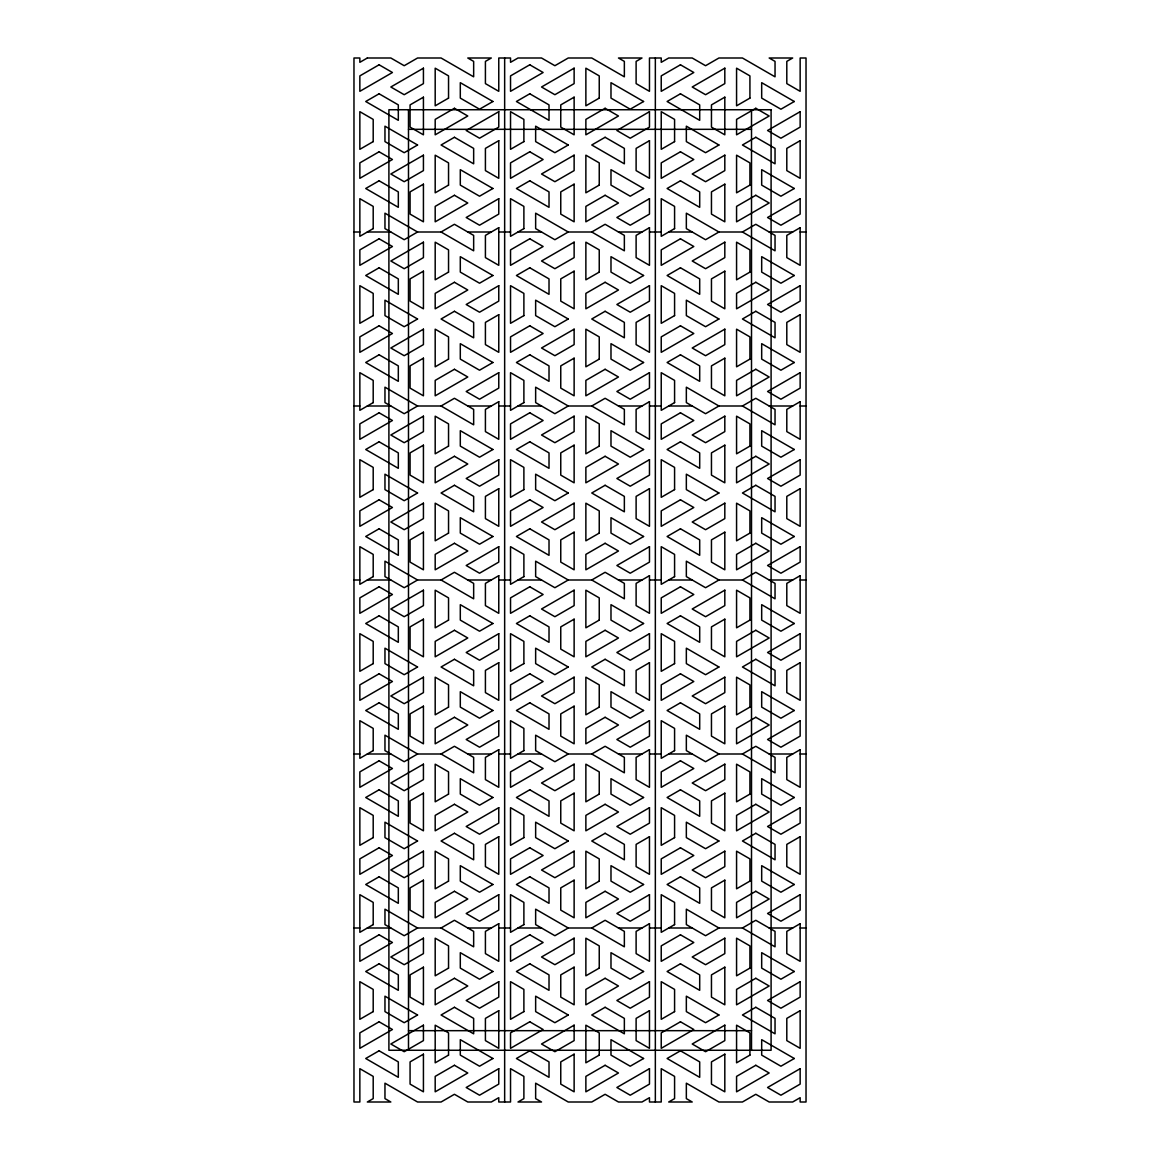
<?xml version="1.0" encoding="UTF-8"?>
<svg xmlns="http://www.w3.org/2000/svg" width="1160" height="1160" viewBox="0 0 1160 1160"><rect width="100%" height="100%" fill="white"/><g stroke="black" fill="none" stroke-linecap="round" stroke-linejoin="round"><path stroke-width="1.5" d="M417.557 232L404.202 239.714L384.961 228.607L384.961 213.179L417.557 232L441.075 232L454.43 224.286L473.657 235.393L473.657 250.821L441.075 232M568.24 232L554.886 239.714L535.644 228.607L535.644 213.179L568.24 232L591.76 232L605.114 224.286L624.355 235.393L624.355 250.821L591.76 232M417.557 406L404.202 413.714L384.961 402.607L384.961 387.179L417.557 406L441.075 406L454.43 398.286L473.657 409.393L473.657 424.821L441.075 406M718.924 232L705.57 239.714L686.343 228.607L686.343 213.179L718.924 232L742.443 232L755.798 224.286L775.039 235.393L775.039 250.821L742.443 232M568.24 406L554.886 413.714L535.644 402.607L535.644 387.179L568.24 406L591.76 406L605.114 398.286L624.355 409.393L624.355 424.821L591.76 406M417.557 580L404.202 587.714L384.961 576.607L384.961 561.179L417.557 580L441.075 580L454.43 572.286L473.657 583.393L473.657 598.821L441.075 580M718.924 406L705.57 413.714L686.343 402.607L686.343 387.179L718.924 406L742.443 406L755.798 398.286L775.039 409.393L775.039 424.821L742.443 406M568.24 580L554.886 587.714L535.644 576.607L535.644 561.179L568.24 580L591.76 580L605.114 572.286L624.355 583.393L624.355 598.821L591.76 580M417.557 754L404.202 761.714L384.961 750.607L384.961 735.179L417.557 754L441.075 754L454.43 746.286L473.657 757.393L473.657 772.821L441.075 754M718.924 580L705.57 587.714L686.343 576.607L686.343 561.179L718.924 580L742.443 580L755.798 572.286L775.039 583.393L775.039 598.821L742.443 580M568.24 754L554.886 761.714L535.644 750.607L535.644 735.179L568.24 754L591.76 754L605.114 746.286L624.355 757.393L624.355 772.821L591.76 754M417.557 928L404.202 935.714L384.961 924.607L384.961 909.179L417.557 928L441.075 928L454.43 920.286L473.657 931.393L473.657 946.821L441.075 928M718.924 754L705.57 761.714L686.343 750.607L686.343 735.179L718.924 754L742.443 754L755.798 746.286L775.039 757.393L775.039 772.821L742.443 754M568.24 928L554.886 935.714L535.644 924.607L535.644 909.179L568.24 928L591.76 928L605.114 920.286L624.355 931.393L624.355 946.821L591.76 928M718.924 928L705.57 935.714L686.343 924.607L686.343 909.179L718.924 928L742.443 928L755.798 920.286L775.039 931.393L775.039 946.821L742.443 928M408.494 129.326L751.506 129.326M353.974 232L359.846 232M367.329 232L390.833 232M467.784 232L491.303 232M498.771 232L510.53 232M518.012 232L541.532 232M618.468 232L641.987 232M649.47 232L661.229 232M668.697 232L692.215 232M769.167 232L792.671 232M800.154 232L806.026 232M353.974 406L359.846 406M367.329 406L390.833 406M467.784 406L491.303 406M498.771 406L510.53 406M518.012 406L541.532 406M618.468 406L641.987 406M649.47 406L661.229 406M668.697 406L692.215 406M769.167 406L792.671 406M800.154 406L806.026 406M353.974 580L359.846 580M367.329 580L390.833 580M467.784 580L491.303 580M498.771 580L510.53 580M518.012 580L541.532 580M618.468 580L641.987 580M649.47 580L661.229 580M668.697 580L692.215 580M769.167 580L792.671 580M800.154 580L806.026 580M353.974 754L359.846 754M367.329 754L390.833 754M467.784 754L491.303 754M498.771 754L510.53 754M518.012 754L541.532 754M618.468 754L641.987 754M649.47 754L661.229 754M668.697 754L692.215 754M769.167 754L792.671 754M800.154 754L806.026 754M353.974 928L359.846 928M367.329 928L390.833 928M467.784 928L491.303 928M498.771 928L510.53 928M518.012 928L541.532 928M618.468 928L641.987 928M649.47 928L661.229 928M668.697 928L692.215 928M769.167 928L792.671 928M800.154 928L806.026 928M408.494 1030.674L751.506 1030.674M751.506 109.736L751.506 1050.264M655.342 58L655.342 1102M504.658 58L504.658 1102M408.494 109.736L408.494 1050.264M367.329 58L359.846 62.321L359.846 58L353.974 58L353.974 1102L359.846 1102L359.846 1068.679L373.201 1076.393L373.201 1098.607L367.329 1102L390.833 1102L384.961 1098.607L384.961 1083.179L417.557 1102L441.075 1102L454.43 1094.286L467.784 1102L491.303 1102L498.771 1097.679L498.771 1102L510.53 1102L510.53 1068.679L523.885 1076.393L523.885 1098.607L518.012 1102L541.532 1102L535.644 1098.607L535.644 1083.179L568.24 1102L591.76 1102L605.114 1094.286L618.468 1102L641.987 1102L649.47 1097.679L649.47 1102L661.229 1102L661.229 1068.679L674.583 1076.393L674.583 1098.607L668.697 1102L692.215 1102L686.343 1098.607L686.343 1083.179L718.924 1102L742.443 1102L755.798 1094.286L769.167 1102L792.671 1102L800.154 1097.679L800.154 1102L806.026 1102L806.026 58L800.154 58L800.154 91.321L786.799 83.607L786.799 61.393L792.671 58L769.167 58L775.039 61.393L775.039 76.821L742.443 58L718.924 58L705.57 65.714L692.215 58L668.697 58L661.229 62.321L661.229 58L649.47 58L649.47 91.321L636.115 83.607L636.115 61.393L641.987 58L618.468 58L624.355 61.393L624.355 76.821L591.76 58L568.24 58L554.886 65.714L541.532 58L518.012 58L510.53 62.321L510.53 58L498.771 58L498.771 91.321L485.416 83.607L485.416 61.393L491.303 58L467.784 58L473.657 61.393L473.657 76.821L441.075 58L417.557 58L404.202 65.714L390.833 58L367.329 58M379.088 64.786L359.846 75.893L359.846 91.321L392.442 72.5L379.088 64.786M379.088 93.786L365.719 101.5L398.315 120.321L398.315 104.893L379.088 93.786M423.429 68.179L390.833 87L404.202 94.714L423.429 83.607L423.429 68.179M423.429 97.179L410.075 104.893L410.075 127.107L423.429 134.821L423.429 97.179M373.201 141.607L359.846 149.321L359.846 111.679L373.201 119.393L373.201 141.607M448.543 98.107L435.188 105.821L435.188 68.179L448.543 75.893L448.543 98.107M379.088 151.786L359.846 162.893L359.846 178.321L392.442 159.5L379.088 151.786M454.43 108.286L435.188 119.393L435.188 134.821L467.784 116L454.43 108.286M529.772 64.786L510.53 75.893L510.53 91.321L543.126 72.5L529.772 64.786M417.557 145L404.202 152.714L384.961 141.607L384.961 126.179L417.557 145M492.899 101.5L479.544 109.214L460.302 98.107L460.302 82.679L492.899 101.5M379.088 180.786L365.719 188.5L398.315 207.321L398.315 191.893L379.088 180.786M423.429 155.179L390.833 174L404.202 181.714L423.429 170.607L423.429 155.179M454.43 137.286L441.075 145L473.657 163.821L473.657 148.393L454.43 137.286M498.771 111.679L466.189 130.5L479.544 138.214L498.771 127.107L498.771 111.679M529.772 93.786L516.417 101.5L549.014 120.321L549.014 104.893L529.772 93.786M574.127 68.179L541.532 87L554.886 94.714L574.127 83.607L574.127 68.179M423.429 184.179L410.075 191.893L410.075 214.107L423.429 221.821L423.429 184.179M498.771 140.679L485.416 148.393L485.416 170.607L498.771 178.321L498.771 140.679M574.127 97.179L560.759 104.893L560.759 127.107L574.127 134.821L574.127 97.179M373.201 228.607L359.846 236.321L359.846 198.679L373.201 206.393L373.201 228.607M448.543 185.107L435.188 192.821L435.188 155.179L448.543 162.893L448.543 185.107M523.885 141.607L510.53 149.321L510.53 111.679L523.885 119.393L523.885 141.607M599.241 98.107L585.872 105.821L585.872 68.179L599.241 75.893L599.241 98.107M379.088 238.786L359.846 249.893L359.846 265.321L392.442 246.5L379.088 238.786M454.43 195.286L435.188 206.393L435.188 221.821L467.784 203L454.43 195.286M529.772 151.786L510.53 162.893L510.53 178.321L543.126 159.5L529.772 151.786M605.114 108.286L585.872 119.393L585.872 134.821L618.468 116L605.114 108.286M680.456 64.786L661.229 75.893L661.229 91.321L693.811 72.5L680.456 64.786M492.899 188.5L479.544 196.214L460.302 185.107L460.302 169.679L492.899 188.5M568.24 145L554.886 152.714L535.644 141.607L535.644 126.179L568.24 145M643.582 101.5L630.228 109.214L610.986 98.107L610.986 82.679L643.582 101.5M379.088 267.786L365.719 275.5L398.315 294.321L398.315 278.893L379.088 267.786M423.429 242.179L390.833 261L404.202 268.714L423.429 257.607L423.429 242.179M498.771 198.679L466.189 217.5L479.544 225.214L498.771 214.107L498.771 198.679M529.772 180.786L516.417 188.5L549.014 207.321L549.014 191.893L529.772 180.786M574.127 155.179L541.532 174L554.886 181.714L574.127 170.607L574.127 155.179M605.114 137.286L591.76 145L624.355 163.821L624.355 148.393L605.114 137.286M649.47 111.679L616.874 130.5L630.228 138.214L649.47 127.107L649.47 111.679M680.456 93.786L667.101 101.5L699.697 120.321L699.697 104.893L680.456 93.786M724.812 68.179L692.215 87L705.57 94.714L724.812 83.607L724.812 68.179M423.429 271.179L410.075 278.893L410.075 301.107L423.429 308.821L423.429 271.179M498.771 227.679L485.416 235.393L485.416 257.607L498.771 265.321L498.771 227.679M574.127 184.179L560.759 191.893L560.759 214.107L574.127 221.821L574.127 184.179M649.47 140.679L636.115 148.393L636.115 170.607L649.47 178.321L649.47 140.679M724.812 97.179L711.457 104.893L711.457 127.107L724.812 134.821L724.812 97.179M373.201 315.607L359.846 323.321L359.846 285.679L373.201 293.393L373.201 315.607M448.543 272.107L435.188 279.821L435.188 242.179L448.543 249.893L448.543 272.107M523.885 228.607L510.53 236.321L510.53 198.679L523.885 206.393L523.885 228.607M599.241 185.107L585.872 192.821L585.872 155.179L599.241 162.893L599.241 185.107M674.583 141.607L661.229 149.321L661.229 111.679L674.583 119.393L674.583 141.607M749.926 98.107L736.571 105.821L736.571 68.179L749.926 75.893L749.926 98.107M379.088 325.786L359.846 336.893L359.846 352.321L392.442 333.5L379.088 325.786M454.43 282.286L435.188 293.393L435.188 308.821L467.784 290L454.43 282.286M529.772 238.786L510.53 249.893L510.53 265.321L543.126 246.5L529.772 238.786M605.114 195.286L585.872 206.393L585.872 221.821L618.468 203L605.114 195.286M680.456 151.786L661.229 162.893L661.229 178.321L693.811 159.5L680.456 151.786M755.798 108.286L736.571 119.393L736.571 134.821L769.167 116L755.798 108.286M417.557 319L404.202 326.714L384.961 315.607L384.961 300.179L417.557 319M492.899 275.5L479.544 283.214L460.302 272.107L460.302 256.679L492.899 275.5M643.582 188.5L630.228 196.214L610.986 185.107L610.986 169.679L643.582 188.5M718.924 145L705.57 152.714L686.343 141.607L686.343 126.179L718.924 145M794.281 101.5L780.912 109.214L761.685 98.107L761.685 82.679L794.281 101.5M379.088 354.786L365.719 362.5L398.315 381.321L398.315 365.893L379.088 354.786M423.429 329.179L390.833 348L404.202 355.714L423.429 344.607L423.429 329.179M454.43 311.286L441.075 319L473.657 337.821L473.657 322.393L454.43 311.286M498.771 285.679L466.189 304.5L479.544 312.214L498.771 301.107L498.771 285.679M529.772 267.786L516.417 275.5L549.014 294.321L549.014 278.893L529.772 267.786M574.127 242.179L541.532 261L554.886 268.714L574.127 257.607L574.127 242.179M649.47 198.679L616.874 217.5L630.228 225.214L649.47 214.107L649.47 198.679M680.456 180.786L667.101 188.5L699.697 207.321L699.697 191.893L680.456 180.786M724.812 155.179L692.215 174L705.57 181.714L724.812 170.607L724.812 155.179M755.798 137.286L742.443 145L775.039 163.821L775.039 148.393L755.798 137.286M800.154 111.679L767.558 130.5L780.912 138.214L800.154 127.107L800.154 111.679M423.429 358.179L410.075 365.893L410.075 388.107L423.429 395.821L423.429 358.179M498.771 314.679L485.416 322.393L485.416 344.607L498.771 352.321L498.771 314.679M574.127 271.179L560.759 278.893L560.759 301.107L574.127 308.821L574.127 271.179M649.47 227.679L636.115 235.393L636.115 257.607L649.47 265.321L649.47 227.679M724.812 184.179L711.457 191.893L711.457 214.107L724.812 221.821L724.812 184.179M800.154 140.679L786.799 148.393L786.799 170.607L800.154 178.321L800.154 140.679M373.201 402.607L359.846 410.321L359.846 372.679L373.201 380.393L373.201 402.607M448.543 359.107L435.188 366.821L435.188 329.179L448.543 336.893L448.543 359.107M523.885 315.607L510.53 323.321L510.53 285.679L523.885 293.393L523.885 315.607M599.241 272.107L585.872 279.821L585.872 242.179L599.241 249.893L599.241 272.107M674.583 228.607L661.229 236.321L661.229 198.679L674.583 206.393L674.583 228.607M749.926 185.107L736.571 192.821L736.571 155.179L749.926 162.893L749.926 185.107M379.088 412.786L359.846 423.893L359.846 439.321L392.442 420.5L379.088 412.786M454.43 369.286L435.188 380.393L435.188 395.821L467.784 377L454.43 369.286M529.772 325.786L510.53 336.893L510.53 352.321L543.126 333.5L529.772 325.786M605.114 282.286L585.872 293.393L585.872 308.821L618.468 290L605.114 282.286M680.456 238.786L661.229 249.893L661.229 265.321L693.811 246.5L680.456 238.786M755.798 195.286L736.571 206.393L736.571 221.821L769.167 203L755.798 195.286M492.899 362.5L479.544 370.214L460.302 359.107L460.302 343.679L492.899 362.5M568.24 319L554.886 326.714L535.644 315.607L535.644 300.179L568.24 319M643.582 275.5L630.228 283.214L610.986 272.107L610.986 256.679L643.582 275.5M794.281 188.5L780.912 196.214L761.685 185.107L761.685 169.679L794.281 188.5M379.088 441.786L365.719 449.5L398.315 468.321L398.315 452.893L379.088 441.786M423.429 416.179L390.833 435L404.202 442.714L423.429 431.607L423.429 416.179M498.771 372.679L466.189 391.5L479.544 399.214L498.771 388.107L498.771 372.679M529.772 354.786L516.417 362.5L549.014 381.321L549.014 365.893L529.772 354.786M574.127 329.179L541.532 348L554.886 355.714L574.127 344.607L574.127 329.179M605.114 311.286L591.76 319L624.355 337.821L624.355 322.393L605.114 311.286M649.47 285.679L616.874 304.5L630.228 312.214L649.47 301.107L649.47 285.679M680.456 267.786L667.101 275.5L699.697 294.321L699.697 278.893L680.456 267.786M724.812 242.179L692.215 261L705.57 268.714L724.812 257.607L724.812 242.179M800.154 198.679L767.558 217.5L780.912 225.214L800.154 214.107L800.154 198.679M423.429 445.179L410.075 452.893L410.075 475.107L423.429 482.821L423.429 445.179M498.771 401.679L485.416 409.393L485.416 431.607L498.771 439.321L498.771 401.679M574.127 358.179L560.759 365.893L560.759 388.107L574.127 395.821L574.127 358.179M649.47 314.679L636.115 322.393L636.115 344.607L649.47 352.321L649.47 314.679M724.812 271.179L711.457 278.893L711.457 301.107L724.812 308.821L724.812 271.179M800.154 227.679L786.799 235.393L786.799 257.607L800.154 265.321L800.154 227.679M373.201 489.607L359.846 497.321L359.846 459.679L373.201 467.393L373.201 489.607M448.543 446.107L435.188 453.821L435.188 416.179L448.543 423.893L448.543 446.107M523.885 402.607L510.53 410.321L510.53 372.679L523.885 380.393L523.885 402.607M599.241 359.107L585.872 366.821L585.872 329.179L599.241 336.893L599.241 359.107M674.583 315.607L661.229 323.321L661.229 285.679L674.583 293.393L674.583 315.607M749.926 272.107L736.571 279.821L736.571 242.179L749.926 249.893L749.926 272.107M379.088 499.786L359.846 510.893L359.846 526.321L392.442 507.5L379.088 499.786M454.43 456.286L435.188 467.393L435.188 482.821L467.784 464L454.43 456.286M529.772 412.786L510.53 423.893L510.53 439.321L543.126 420.5L529.772 412.786M605.114 369.286L585.872 380.393L585.872 395.821L618.468 377L605.114 369.286M680.456 325.786L661.229 336.893L661.229 352.321L693.811 333.5L680.456 325.786M755.798 282.286L736.571 293.393L736.571 308.821L769.167 290L755.798 282.286M417.557 493L404.202 500.714L384.961 489.607L384.961 474.179L417.557 493M492.899 449.5L479.544 457.214L460.302 446.107L460.302 430.679L492.899 449.5M643.582 362.5L630.228 370.214L610.986 359.107L610.986 343.679L643.582 362.5M718.924 319L705.57 326.714L686.343 315.607L686.343 300.179L718.924 319M794.281 275.5L780.912 283.214L761.685 272.107L761.685 256.679L794.281 275.5M379.088 528.786L365.719 536.5L398.315 555.321L398.315 539.893L379.088 528.786M423.429 503.179L390.833 522L404.202 529.714L423.429 518.607L423.429 503.179M454.43 485.286L441.075 493L473.657 511.821L473.657 496.393L454.43 485.286M498.771 459.679L466.189 478.5L479.544 486.214L498.771 475.107L498.771 459.679M529.772 441.786L516.417 449.5L549.014 468.321L549.014 452.893L529.772 441.786M574.127 416.179L541.532 435L554.886 442.714L574.127 431.607L574.127 416.179M649.47 372.679L616.874 391.5L630.228 399.214L649.47 388.107L649.47 372.679M680.456 354.786L667.101 362.5L699.697 381.321L699.697 365.893L680.456 354.786M724.812 329.179L692.215 348L705.57 355.714L724.812 344.607L724.812 329.179M755.798 311.286L742.443 319L775.039 337.821L775.039 322.393L755.798 311.286M800.154 285.679L767.558 304.5L780.912 312.214L800.154 301.107L800.154 285.679M423.429 532.179L410.075 539.893L410.075 562.107L423.429 569.821L423.429 532.179M498.771 488.679L485.416 496.393L485.416 518.607L498.771 526.321L498.771 488.679M574.127 445.179L560.759 452.893L560.759 475.107L574.127 482.821L574.127 445.179M649.47 401.679L636.115 409.393L636.115 431.607L649.47 439.321L649.47 401.679M724.812 358.179L711.457 365.893L711.457 388.107L724.812 395.821L724.812 358.179M800.154 314.679L786.799 322.393L786.799 344.607L800.154 352.321L800.154 314.679M373.201 576.607L359.846 584.321L359.846 546.679L373.201 554.393L373.201 576.607M448.543 533.107L435.188 540.821L435.188 503.179L448.543 510.893L448.543 533.107M523.885 489.607L510.53 497.321L510.53 459.679L523.885 467.393L523.885 489.607M599.241 446.107L585.872 453.821L585.872 416.179L599.241 423.893L599.241 446.107M674.583 402.607L661.229 410.321L661.229 372.679L674.583 380.393L674.583 402.607M749.926 359.107L736.571 366.821L736.571 329.179L749.926 336.893L749.926 359.107M379.088 586.786L359.846 597.893L359.846 613.321L392.442 594.5L379.088 586.786M454.43 543.286L435.188 554.393L435.188 569.821L467.784 551L454.43 543.286M529.772 499.786L510.53 510.893L510.53 526.321L543.126 507.5L529.772 499.786M605.114 456.286L585.872 467.393L585.872 482.821L618.468 464L605.114 456.286M680.456 412.786L661.229 423.893L661.229 439.321L693.811 420.5L680.456 412.786M755.798 369.286L736.571 380.393L736.571 395.821L769.167 377L755.798 369.286M492.899 536.5L479.544 544.214L460.302 533.107L460.302 517.679L492.899 536.5M568.24 493L554.886 500.714L535.644 489.607L535.644 474.179L568.24 493M643.582 449.5L630.228 457.214L610.986 446.107L610.986 430.679L643.582 449.5M794.281 362.5L780.912 370.214L761.685 359.107L761.685 343.679L794.281 362.5M379.088 615.786L365.719 623.5L398.315 642.321L398.315 626.893L379.088 615.786M423.429 590.179L390.833 609L404.202 616.714L423.429 605.607L423.429 590.179M498.771 546.679L466.189 565.5L479.544 573.214L498.771 562.107L498.771 546.679M529.772 528.786L516.417 536.5L549.014 555.321L549.014 539.893L529.772 528.786M574.127 503.179L541.532 522L554.886 529.714L574.127 518.607L574.127 503.179M605.114 485.286L591.76 493L624.355 511.821L624.355 496.393L605.114 485.286M649.47 459.679L616.874 478.5L630.228 486.214L649.47 475.107L649.47 459.679M680.456 441.786L667.101 449.5L699.697 468.321L699.697 452.893L680.456 441.786M724.812 416.179L692.215 435L705.57 442.714L724.812 431.607L724.812 416.179M800.154 372.679L767.558 391.5L780.912 399.214L800.154 388.107L800.154 372.679M423.429 619.179L410.075 626.893L410.075 649.107L423.429 656.821L423.429 619.179M498.771 575.679L485.416 583.393L485.416 605.607L498.771 613.321L498.771 575.679M574.127 532.179L560.759 539.893L560.759 562.107L574.127 569.821L574.127 532.179M649.47 488.679L636.115 496.393L636.115 518.607L649.47 526.321L649.47 488.679M724.812 445.179L711.457 452.893L711.457 475.107L724.812 482.821L724.812 445.179M800.154 401.679L786.799 409.393L786.799 431.607L800.154 439.321L800.154 401.679M373.201 663.607L359.846 671.321L359.846 633.679L373.201 641.393L373.201 663.607M448.543 620.107L435.188 627.821L435.188 590.179L448.543 597.893L448.543 620.107M523.885 576.607L510.53 584.321L510.53 546.679L523.885 554.393L523.885 576.607M599.241 533.107L585.872 540.821L585.872 503.179L599.241 510.893L599.241 533.107M674.583 489.607L661.229 497.321L661.229 459.679L674.583 467.393L674.583 489.607M749.926 446.107L736.571 453.821L736.571 416.179L749.926 423.893L749.926 446.107M379.088 673.786L359.846 684.893L359.846 700.321L392.442 681.5L379.088 673.786M454.43 630.286L435.188 641.393L435.188 656.821L467.784 638L454.43 630.286M529.772 586.786L510.53 597.893L510.53 613.321L543.126 594.5L529.772 586.786M605.114 543.286L585.872 554.393L585.872 569.821L618.468 551L605.114 543.286M680.456 499.786L661.229 510.893L661.229 526.321L693.811 507.5L680.456 499.786M755.798 456.286L736.571 467.393L736.571 482.821L769.167 464L755.798 456.286M417.557 667L404.202 674.714L384.961 663.607L384.961 648.179L417.557 667M492.899 623.5L479.544 631.214L460.302 620.107L460.302 604.679L492.899 623.5M643.582 536.5L630.228 544.214L610.986 533.107L610.986 517.679L643.582 536.5M718.924 493L705.57 500.714L686.343 489.607L686.343 474.179L718.924 493M794.281 449.5L780.912 457.214L761.685 446.107L761.685 430.679L794.281 449.5M379.088 702.786L365.719 710.5L398.315 729.321L398.315 713.893L379.088 702.786M423.429 677.179L390.833 696L404.202 703.714L423.429 692.607L423.429 677.179M454.43 659.286L441.075 667L473.657 685.821L473.657 670.393L454.43 659.286M498.771 633.679L466.189 652.5L479.544 660.214L498.771 649.107L498.771 633.679M529.772 615.786L516.417 623.5L549.014 642.321L549.014 626.893L529.772 615.786M574.127 590.179L541.532 609L554.886 616.714L574.127 605.607L574.127 590.179M649.47 546.679L616.874 565.5L630.228 573.214L649.47 562.107L649.47 546.679M680.456 528.786L667.101 536.5L699.697 555.321L699.697 539.893L680.456 528.786M724.812 503.179L692.215 522L705.57 529.714L724.812 518.607L724.812 503.179M755.798 485.286L742.443 493L775.039 511.821L775.039 496.393L755.798 485.286M800.154 459.679L767.558 478.5L780.912 486.214L800.154 475.107L800.154 459.679M423.429 706.179L410.075 713.893L410.075 736.107L423.429 743.821L423.429 706.179M498.771 662.679L485.416 670.393L485.416 692.607L498.771 700.321L498.771 662.679M574.127 619.179L560.759 626.893L560.759 649.107L574.127 656.821L574.127 619.179M649.47 575.679L636.115 583.393L636.115 605.607L649.47 613.321L649.47 575.679M724.812 532.179L711.457 539.893L711.457 562.107L724.812 569.821L724.812 532.179M800.154 488.679L786.799 496.393L786.799 518.607L800.154 526.321L800.154 488.679M373.201 750.607L359.846 758.321L359.846 720.679L373.201 728.393L373.201 750.607M448.543 707.107L435.188 714.821L435.188 677.179L448.543 684.893L448.543 707.107M523.885 663.607L510.53 671.321L510.53 633.679L523.885 641.393L523.885 663.607M599.241 620.107L585.872 627.821L585.872 590.179L599.241 597.893L599.241 620.107M674.583 576.607L661.229 584.321L661.229 546.679L674.583 554.393L674.583 576.607M749.926 533.107L736.571 540.821L736.571 503.179L749.926 510.893L749.926 533.107M379.088 760.786L359.846 771.893L359.846 787.321L392.442 768.5L379.088 760.786M454.43 717.286L435.188 728.393L435.188 743.821L467.784 725L454.43 717.286M529.772 673.786L510.53 684.893L510.53 700.321L543.126 681.5L529.772 673.786M605.114 630.286L585.872 641.393L585.872 656.821L618.468 638L605.114 630.286M680.456 586.786L661.229 597.893L661.229 613.321L693.811 594.5L680.456 586.786M755.798 543.286L736.571 554.393L736.571 569.821L769.167 551L755.798 543.286M492.899 710.5L479.544 718.214L460.302 707.107L460.302 691.679L492.899 710.5M568.24 667L554.886 674.714L535.644 663.607L535.644 648.179L568.24 667M643.582 623.5L630.228 631.214L610.986 620.107L610.986 604.679L643.582 623.5M794.281 536.5L780.912 544.214L761.685 533.107L761.685 517.679L794.281 536.5M379.088 789.786L365.719 797.5L398.315 816.321L398.315 800.893L379.088 789.786M423.429 764.179L390.833 783L404.202 790.714L423.429 779.607L423.429 764.179M498.771 720.679L466.189 739.5L479.544 747.214L498.771 736.107L498.771 720.679M529.772 702.786L516.417 710.5L549.014 729.321L549.014 713.893L529.772 702.786M574.127 677.179L541.532 696L554.886 703.714L574.127 692.607L574.127 677.179M605.114 659.286L591.76 667L624.355 685.821L624.355 670.393L605.114 659.286M649.47 633.679L616.874 652.5L630.228 660.214L649.47 649.107L649.47 633.679M680.456 615.786L667.101 623.5L699.697 642.321L699.697 626.893L680.456 615.786M724.812 590.179L692.215 609L705.57 616.714L724.812 605.607L724.812 590.179M800.154 546.679L767.558 565.5L780.912 573.214L800.154 562.107L800.154 546.679M423.429 793.179L410.075 800.893L410.075 823.107L423.429 830.821L423.429 793.179M498.771 749.679L485.416 757.393L485.416 779.607L498.771 787.321L498.771 749.679M574.127 706.179L560.759 713.893L560.759 736.107L574.127 743.821L574.127 706.179M649.47 662.679L636.115 670.393L636.115 692.607L649.47 700.321L649.47 662.679M724.812 619.179L711.457 626.893L711.457 649.107L724.812 656.821L724.812 619.179M800.154 575.679L786.799 583.393L786.799 605.607L800.154 613.321L800.154 575.679M373.201 837.607L359.846 845.321L359.846 807.679L373.201 815.393L373.201 837.607M448.543 794.107L435.188 801.821L435.188 764.179L448.543 771.893L448.543 794.107M523.885 750.607L510.53 758.321L510.53 720.679L523.885 728.393L523.885 750.607M599.241 707.107L585.872 714.821L585.872 677.179L599.241 684.893L599.241 707.107M674.583 663.607L661.229 671.321L661.229 633.679L674.583 641.393L674.583 663.607M749.926 620.107L736.571 627.821L736.571 590.179L749.926 597.893L749.926 620.107M379.088 847.786L359.846 858.893L359.846 874.321L392.442 855.5L379.088 847.786M454.43 804.286L435.188 815.393L435.188 830.821L467.784 812L454.43 804.286M529.772 760.786L510.53 771.893L510.53 787.321L543.126 768.5L529.772 760.786M605.114 717.286L585.872 728.393L585.872 743.821L618.468 725L605.114 717.286M680.456 673.786L661.229 684.893L661.229 700.321L693.811 681.5L680.456 673.786M755.798 630.286L736.571 641.393L736.571 656.821L769.167 638L755.798 630.286M417.557 841L404.202 848.714L384.961 837.607L384.961 822.179L417.557 841M492.899 797.5L479.544 805.214L460.302 794.107L460.302 778.679L492.899 797.5M643.582 710.5L630.228 718.214L610.986 707.107L610.986 691.679L643.582 710.5M718.924 667L705.57 674.714L686.343 663.607L686.343 648.179L718.924 667M794.281 623.5L780.912 631.214L761.685 620.107L761.685 604.679L794.281 623.5M379.088 876.786L365.719 884.5L398.315 903.321L398.315 887.893L379.088 876.786M423.429 851.179L390.833 870L404.202 877.714L423.429 866.607L423.429 851.179M454.43 833.286L441.075 841L473.657 859.821L473.657 844.393L454.43 833.286M498.771 807.679L466.189 826.5L479.544 834.214L498.771 823.107L498.771 807.679M529.772 789.786L516.417 797.5L549.014 816.321L549.014 800.893L529.772 789.786M574.127 764.179L541.532 783L554.886 790.714L574.127 779.607L574.127 764.179M649.47 720.679L616.874 739.5L630.228 747.214L649.47 736.107L649.47 720.679M680.456 702.786L667.101 710.5L699.697 729.321L699.697 713.893L680.456 702.786M724.812 677.179L692.215 696L705.57 703.714L724.812 692.607L724.812 677.179M755.798 659.286L742.443 667L775.039 685.821L775.039 670.393L755.798 659.286M800.154 633.679L767.558 652.5L780.912 660.214L800.154 649.107L800.154 633.679M423.429 880.179L410.075 887.893L410.075 910.107L423.429 917.821L423.429 880.179M498.771 836.679L485.416 844.393L485.416 866.607L498.771 874.321L498.771 836.679M574.127 793.179L560.759 800.893L560.759 823.107L574.127 830.821L574.127 793.179M649.47 749.679L636.115 757.393L636.115 779.607L649.47 787.321L649.47 749.679M724.812 706.179L711.457 713.893L711.457 736.107L724.812 743.821L724.812 706.179M800.154 662.679L786.799 670.393L786.799 692.607L800.154 700.321L800.154 662.679M373.201 924.607L359.846 932.321L359.846 894.679L373.201 902.393L373.201 924.607M448.543 881.107L435.188 888.821L435.188 851.179L448.543 858.893L448.543 881.107M523.885 837.607L510.53 845.321L510.53 807.679L523.885 815.393L523.885 837.607M599.241 794.107L585.872 801.821L585.872 764.179L599.241 771.893L599.241 794.107M674.583 750.607L661.229 758.321L661.229 720.679L674.583 728.393L674.583 750.607M749.926 707.107L736.571 714.821L736.571 677.179L749.926 684.893L749.926 707.107M379.088 934.786L359.846 945.893L359.846 961.321L392.442 942.5L379.088 934.786M454.43 891.286L435.188 902.393L435.188 917.821L467.784 899L454.43 891.286M529.772 847.786L510.53 858.893L510.53 874.321L543.126 855.5L529.772 847.786M605.114 804.286L585.872 815.393L585.872 830.821L618.468 812L605.114 804.286M680.456 760.786L661.229 771.893L661.229 787.321L693.811 768.5L680.456 760.786M755.798 717.286L736.571 728.393L736.571 743.821L769.167 725L755.798 717.286M492.899 884.5L479.544 892.214L460.302 881.107L460.302 865.679L492.899 884.5M568.24 841L554.886 848.714L535.644 837.607L535.644 822.179L568.24 841M643.582 797.5L630.228 805.214L610.986 794.107L610.986 778.679L643.582 797.5M794.281 710.5L780.912 718.214L761.685 707.107L761.685 691.679L794.281 710.5M379.088 963.786L365.719 971.5L398.315 990.321L398.315 974.893L379.088 963.786M423.429 938.179L390.833 957L404.202 964.714L423.429 953.607L423.429 938.179M498.771 894.679L466.189 913.5L479.544 921.214L498.771 910.107L498.771 894.679M529.772 876.786L516.417 884.5L549.014 903.321L549.014 887.893L529.772 876.786M574.127 851.179L541.532 870L554.886 877.714L574.127 866.607L574.127 851.179M605.114 833.286L591.76 841L624.355 859.821L624.355 844.393L605.114 833.286M649.47 807.679L616.874 826.5L630.228 834.214L649.47 823.107L649.47 807.679M680.456 789.786L667.101 797.5L699.697 816.321L699.697 800.893L680.456 789.786M724.812 764.179L692.215 783L705.57 790.714L724.812 779.607L724.812 764.179M800.154 720.679L767.558 739.5L780.912 747.214L800.154 736.107L800.154 720.679M423.429 967.179L410.075 974.893L410.075 997.107L423.429 1004.821L423.429 967.179M498.771 923.679L485.416 931.393L485.416 953.607L498.771 961.321L498.771 923.679M574.127 880.179L560.759 887.893L560.759 910.107L574.127 917.821L574.127 880.179M649.47 836.679L636.115 844.393L636.115 866.607L649.47 874.321L649.47 836.679M724.812 793.179L711.457 800.893L711.457 823.107L724.812 830.821L724.812 793.179M800.154 749.679L786.799 757.393L786.799 779.607L800.154 787.321L800.154 749.679M373.201 1011.607L359.846 1019.321L359.846 981.679L373.201 989.393L373.201 1011.607M448.543 968.107L435.188 975.821L435.188 938.179L448.543 945.893L448.543 968.107M523.885 924.607L510.53 932.321L510.53 894.679L523.885 902.393L523.885 924.607M599.241 881.107L585.872 888.821L585.872 851.179L599.241 858.893L599.241 881.107M674.583 837.607L661.229 845.321L661.229 807.679L674.583 815.393L674.583 837.607M749.926 794.107L736.571 801.821L736.571 764.179L749.926 771.893L749.926 794.107M379.088 1021.786L359.846 1032.893L359.846 1048.321L392.442 1029.5L379.088 1021.786M454.43 978.286L435.188 989.393L435.188 1004.821L467.784 986L454.43 978.286M529.772 934.786L510.53 945.893L510.53 961.321L543.126 942.5L529.772 934.786M605.114 891.286L585.872 902.393L585.872 917.821L618.468 899L605.114 891.286M680.456 847.786L661.229 858.893L661.229 874.321L693.811 855.5L680.456 847.786M755.798 804.286L736.571 815.393L736.571 830.821L769.167 812L755.798 804.286M417.557 1015L404.202 1022.714L384.961 1011.607L384.961 996.179L417.557 1015M492.899 971.5L479.544 979.214L460.302 968.107L460.302 952.679L492.899 971.5M643.582 884.5L630.228 892.214L610.986 881.107L610.986 865.679L643.582 884.5M718.924 841L705.57 848.714L686.343 837.607L686.343 822.179L718.924 841M794.281 797.5L780.912 805.214L761.685 794.107L761.685 778.679L794.281 797.5M379.088 1050.786L365.719 1058.5L398.315 1077.321L398.315 1061.893L379.088 1050.786M423.429 1025.179L390.833 1044L404.202 1051.714L423.429 1040.607L423.429 1025.179M454.43 1007.286L441.075 1015L473.657 1033.821L473.657 1018.393L454.43 1007.286M498.771 981.679L466.189 1000.5L479.544 1008.214L498.771 997.107L498.771 981.679M529.772 963.786L516.417 971.5L549.014 990.321L549.014 974.893L529.772 963.786M574.127 938.179L541.532 957L554.886 964.714L574.127 953.607L574.127 938.179M649.47 894.679L616.874 913.5L630.228 921.214L649.47 910.107L649.47 894.679M680.456 876.786L667.101 884.5L699.697 903.321L699.697 887.893L680.456 876.786M724.812 851.179L692.215 870L705.57 877.714L724.812 866.607L724.812 851.179M755.798 833.286L742.443 841L775.039 859.821L775.039 844.393L755.798 833.286M800.154 807.679L767.558 826.5L780.912 834.214L800.154 823.107L800.154 807.679M423.429 1054.179L410.075 1061.893L410.075 1084.107L423.429 1091.821L423.429 1054.179M498.771 1010.679L485.416 1018.393L485.416 1040.607L498.771 1048.321L498.771 1010.679M574.127 967.179L560.759 974.893L560.759 997.107L574.127 1004.821L574.127 967.179M649.47 923.679L636.115 931.393L636.115 953.607L649.47 961.321L649.47 923.679M724.812 880.179L711.457 887.893L711.457 910.107L724.812 917.821L724.812 880.179M800.154 836.679L786.799 844.393L786.799 866.607L800.154 874.321L800.154 836.679M448.543 1055.107L435.188 1062.821L435.188 1025.179L448.543 1032.893L448.543 1055.107M523.885 1011.607L510.53 1019.321L510.53 981.679L523.885 989.393L523.885 1011.607M599.241 968.107L585.872 975.821L585.872 938.179L599.241 945.893L599.241 968.107M674.583 924.607L661.229 932.321L661.229 894.679L674.583 902.393L674.583 924.607M749.926 881.107L736.571 888.821L736.571 851.179L749.926 858.893L749.926 881.107M454.43 1065.286L435.188 1076.393L435.188 1091.821L467.784 1073L454.43 1065.286M529.772 1021.786L510.53 1032.893L510.53 1048.321L543.126 1029.5L529.772 1021.786M605.114 978.286L585.872 989.393L585.872 1004.821L618.468 986L605.114 978.286M680.456 934.786L661.229 945.893L661.229 961.321L693.811 942.5L680.456 934.786M755.798 891.286L736.571 902.393L736.571 917.821L769.167 899L755.798 891.286M492.899 1058.5L479.544 1066.214L460.302 1055.107L460.302 1039.679L492.899 1058.5M568.24 1015L554.886 1022.714L535.644 1011.607L535.644 996.179L568.24 1015M643.582 971.5L630.228 979.214L610.986 968.107L610.986 952.679L643.582 971.5M794.281 884.5L780.912 892.214L761.685 881.107L761.685 865.679L794.281 884.5M498.771 1068.679L466.189 1087.5L479.544 1095.214L498.771 1084.107L498.771 1068.679M529.772 1050.786L516.417 1058.5L549.014 1077.321L549.014 1061.893L529.772 1050.786M574.127 1025.179L541.532 1044L554.886 1051.714L574.127 1040.607L574.127 1025.179M605.114 1007.286L591.76 1015L624.355 1033.821L624.355 1018.393L605.114 1007.286M649.47 981.679L616.874 1000.5L630.228 1008.214L649.47 997.107L649.47 981.679M680.456 963.786L667.101 971.5L699.697 990.321L699.697 974.893L680.456 963.786M724.812 938.179L692.215 957L705.57 964.714L724.812 953.607L724.812 938.179M800.154 894.679L767.558 913.5L780.912 921.214L800.154 910.107L800.154 894.679M574.127 1054.179L560.759 1061.893L560.759 1084.107L574.127 1091.821L574.127 1054.179M649.47 1010.679L636.115 1018.393L636.115 1040.607L649.47 1048.321L649.47 1010.679M724.812 967.179L711.457 974.893L711.457 997.107L724.812 1004.821L724.812 967.179M800.154 923.679L786.799 931.393L786.799 953.607L800.154 961.321L800.154 923.679M599.241 1055.107L585.872 1062.821L585.872 1025.179L599.241 1032.893L599.241 1055.107M674.583 1011.607L661.229 1019.321L661.229 981.679L674.583 989.393L674.583 1011.607M749.926 968.107L736.571 975.821L736.571 938.179L749.926 945.893L749.926 968.107M605.114 1065.286L585.872 1076.393L585.872 1091.821L618.468 1073L605.114 1065.286M680.456 1021.786L661.229 1032.893L661.229 1048.321L693.811 1029.5L680.456 1021.786M755.798 978.286L736.571 989.393L736.571 1004.821L769.167 986L755.798 978.286M643.582 1058.5L630.228 1066.214L610.986 1055.107L610.986 1039.679L643.582 1058.5M718.924 1015L705.57 1022.714L686.343 1011.607L686.343 996.179L718.924 1015M794.281 971.5L780.912 979.214L761.685 968.107L761.685 952.679L794.281 971.5M649.47 1068.679L616.874 1087.5L630.228 1095.214L649.47 1084.107L649.47 1068.679M680.456 1050.786L667.101 1058.5L699.697 1077.321L699.697 1061.893L680.456 1050.786M724.812 1025.179L692.215 1044L705.57 1051.714L724.812 1040.607L724.812 1025.179M755.798 1007.286L742.443 1015L775.039 1033.821L775.039 1018.393L755.798 1007.286M800.154 981.679L767.558 1000.5L780.912 1008.214L800.154 997.107L800.154 981.679M724.812 1054.179L711.457 1061.893L711.457 1084.107L724.812 1091.821L724.812 1054.179M800.154 1010.679L786.799 1018.393L786.799 1040.607L800.154 1048.321L800.154 1010.679M749.926 1055.107L736.571 1062.821L736.571 1025.179L749.926 1032.893L749.926 1055.107M755.798 1065.286L736.571 1076.393L736.571 1091.821L769.167 1073L755.798 1065.286M794.281 1058.5L780.912 1066.214L761.685 1055.107L761.685 1039.679L794.281 1058.5M800.154 1068.679L767.558 1087.5L780.912 1095.214L800.154 1084.107L800.154 1068.679M771.095 109.736L388.904 109.736L388.904 1050.264L771.095 1050.264L771.095 109.736"/></g></svg>
